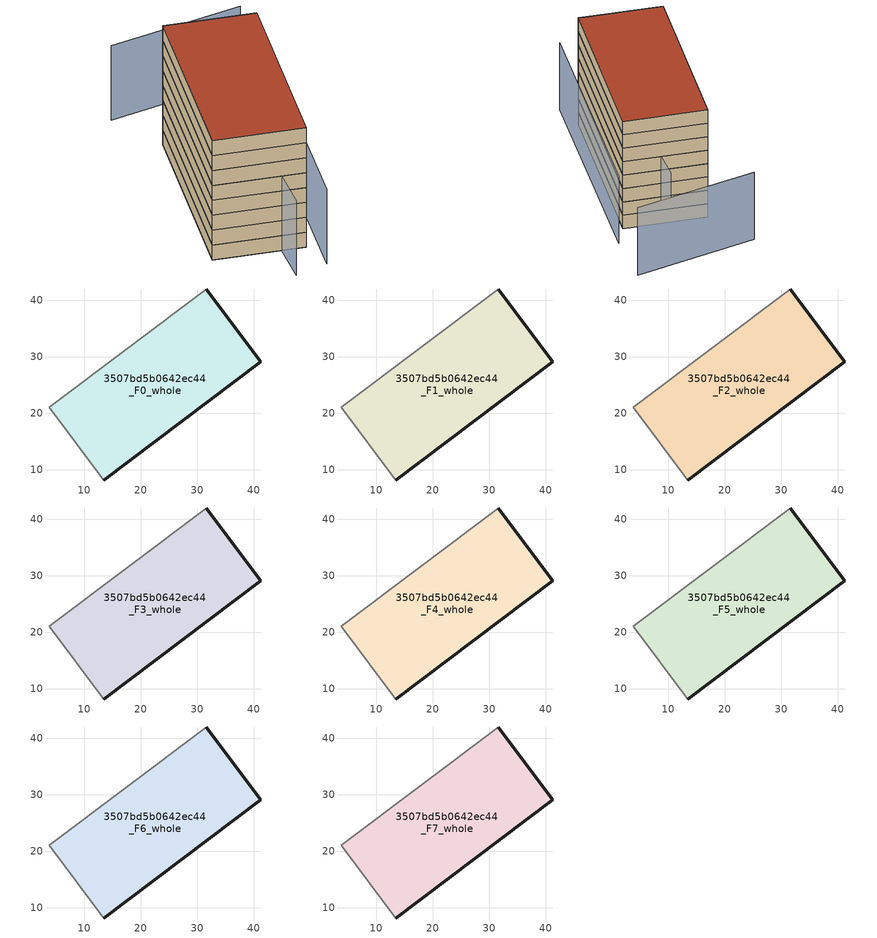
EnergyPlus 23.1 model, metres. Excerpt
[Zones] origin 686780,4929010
3507bd5b0642ec44_F0_whole
 floor ground (EU_floor_Construction): 41.3,29.14 31.59,41.99 3.82,21.02 13.53,8.17 z0
 wall outside (EU_wall_Construction): 31.59,41.99 41.3,29.14 13.53,8.17 z0:3
 wall adiabatic (EU_wall_Construction): 13.53,8.17 3.82,21.02 31.59,41.99 z0:3
3507bd5b0642ec44_F1_whole
 floor to 3507bd5b0642ec44_F0_whole (EU_floor_Construction): 41.29,29.14 31.59,41.99 3.82,21.02 13.52,8.17 z3
 wall outside (EU_wall_Construction): 31.59,41.99 41.3,29.14 13.53,8.17 z3:6
 wall adiabatic (EU_wall_Construction): 13.53,8.17 3.82,21.02 31.59,41.99 z3:6
3507bd5b0642ec44_F2_whole
 floor to 3507bd5b0642ec44_F1_whole (EU_floor_Construction): 41.29,29.14 31.59,41.99 3.82,21.02 13.52,8.17 z6
 wall outside (EU_wall_Construction): 31.59,41.99 41.3,29.14 13.53,8.17 z6:9
 wall adiabatic (EU_wall_Construction): 13.53,8.17 3.82,21.02 31.59,41.99 z6:9
3507bd5b0642ec44_F3_whole
 floor to 3507bd5b0642ec44_F2_whole (EU_floor_Construction): 41.29,29.14 31.59,41.99 3.82,21.02 13.52,8.17 z9
 wall outside (EU_wall_Construction): 31.59,41.99 41.3,29.14 13.53,8.17 z9:12
 wall adiabatic (EU_wall_Construction): 13.53,8.17 3.82,21.02 31.59,41.99 z9:12
3507bd5b0642ec44_F4_whole
 floor to 3507bd5b0642ec44_F3_whole (EU_floor_Construction): 41.29,29.14 31.59,41.99 3.82,21.02 13.52,8.17 z12
 wall outside (EU_wall_Construction): 31.59,41.99 41.3,29.14 13.53,8.17 z12:15
 wall adiabatic (EU_wall_Construction): 13.53,8.17 3.82,21.02 31.59,41.99 z12:15
3507bd5b0642ec44_F5_whole
 floor to 3507bd5b0642ec44_F4_whole (EU_floor_Construction): 41.29,29.14 31.59,41.99 3.82,21.02 13.52,8.17 z15
 wall outside (EU_wall_Construction): 31.59,41.99 41.3,29.14 13.53,8.17 z15:18
 wall adiabatic (EU_wall_Construction): 13.53,8.17 3.82,21.02 31.59,41.99 z15:18
3507bd5b0642ec44_F6_whole
 floor to 3507bd5b0642ec44_F5_whole (EU_floor_Construction): 41.29,29.14 31.59,41.99 3.82,21.02 13.52,8.17 z18
 wall outside (EU_wall_Construction): 31.59,41.99 41.3,29.14 13.53,8.17 z18:21
 wall adiabatic (EU_wall_Construction): 13.53,8.17 3.82,21.02 31.59,41.99 z18:21
3507bd5b0642ec44_F7_whole
 floor to 3507bd5b0642ec44_F6_whole (EU_floor_Construction): 41.29,29.14 31.59,41.99 3.82,21.02 13.52,8.17 z21
 wall outside (EU_wall_Construction): 31.59,41.99 41.3,29.14 13.53,8.17 z21:24
 wall adiabatic (EU_wall_Construction): 13.53,8.17 3.82,21.02 31.59,41.99 z21:24
 roof outside (EU_roof_Construction): 31.59,41.99 41.3,29.14 13.53,8.17 3.82,21.02 z24
shading: 41.12,38.67 5.35,6.45 / 10.4,3.11 45.91,30.28 / 53.97,37.66 34.79,52.72 z0:15
[Building]
EU S2 Campaign: North Axis=0; Terrain=City; Solar Distribution=FullExterior
[Site:Location]
Bologna: Latitude=44.5; Longitude=11.25; Time Zone=1; Elevation=37
[SizingPeriod:WeatherFileDays]
AnnualSizingPeriod: Begin Month=1; Begin Day of Month=1; End Month=12; End Day of Month=31; Day of Week for Start Day=Monday; Use Weather File Daylight Saving Period=No; Use Weather File Rain and Snow Indicators=No
[MATERIAL]
EU_InternalMass_Material: Roughness=MediumRough; Thickness=0.1; Conductivity=1; Density=1800; Specific Heat=900; Thermal Absorptance=0.9; Solar Absorptance=0.7; Visible Absorptance=0.7
[MATERIAL:NOMASS] Roughness=MediumRough; Thermal Absorptance=0.9; Solar Absorptance=0.7; Visible Absorptance=0.7
Name | Thermal Resistance
EU_wall_NoMass | 0.905828
EU_roof_NoMass | 0.37593
EU_floor_NoMass | 0.67114
[CONSTRUCTION]
EU_wall_Construction: EU_wall_NoMass
EU_roof_Construction: EU_roof_NoMass
EU_floor_Construction: EU_floor_NoMass
EU_InternalMass_Construction: EU_InternalMass_Material
[ZONE] Type=1; Multiplier=1; Ceiling Height=autocalculate; Volume=1681.08; Floor Area=autocalculate; Part of Total Floor Area=Yes
3507bd5b0642ec44_F0_whole; 3507bd5b0642ec44_F1_whole; 3507bd5b0642ec44_F2_whole; 3507bd5b0642ec44_F3_whole; 3507bd5b0642ec44_F4_whole; 3507bd5b0642ec44_F5_whole; 3507bd5b0642ec44_F6_whole; 3507bd5b0642ec44_F7_whole
[INTERNALMASS] Construction=EU_InternalMass_Construction; Surface Area=560.358
Name | Zone or ZoneList
3507bd5b0642ec44_F0_whole_EU_InternalMass | 3507bd5b0642ec44_F0_whole
3507bd5b0642ec44_F1_whole_EU_InternalMass | 3507bd5b0642ec44_F1_whole
3507bd5b0642ec44_F2_whole_EU_InternalMass | 3507bd5b0642ec44_F2_whole
3507bd5b0642ec44_F3_whole_EU_InternalMass | 3507bd5b0642ec44_F3_whole
3507bd5b0642ec44_F4_whole_EU_InternalMass | 3507bd5b0642ec44_F4_whole
3507bd5b0642ec44_F5_whole_EU_InternalMass | 3507bd5b0642ec44_F5_whole
3507bd5b0642ec44_F6_whole_EU_InternalMass | 3507bd5b0642ec44_F6_whole
3507bd5b0642ec44_F7_whole_EU_InternalMass | 3507bd5b0642ec44_F7_whole
[OTHEREQUIPMENT] Fuel Type=Electricity; Design Level Calculation Method=Watts/Area; Power per Zone Floor Area=1; Fraction Latent=0; Fraction Radiant=0; Fraction Lost=0; Carbon Dioxide Generation Rate=0; EndUse Subcategory=EU_Step8_InternalGains
Name | Zone or ZoneList or Space or SpaceList | Schedule
EU_Step8_InternalGain_3507bd5b0642ec44_F0_whole_f000 | 3507bd5b0642ec44_F0_whole | EU_Step8_GainSchedule_3507bd5b0642ec44_F0_whole_f000
EU_Step8_InternalGain_3507bd5b0642ec44_F1_whole_f000 | 3507bd5b0642ec44_F1_whole | EU_Step8_GainSchedule_3507bd5b0642ec44_F1_whole_f000
EU_Step8_InternalGain_3507bd5b0642ec44_F2_whole_f000 | 3507bd5b0642ec44_F2_whole | EU_Step8_GainSchedule_3507bd5b0642ec44_F2_whole_f000
EU_Step8_InternalGain_3507bd5b0642ec44_F3_whole_f000 | 3507bd5b0642ec44_F3_whole | EU_Step8_GainSchedule_3507bd5b0642ec44_F3_whole_f000
EU_Step8_InternalGain_3507bd5b0642ec44_F4_whole_f000 | 3507bd5b0642ec44_F4_whole | EU_Step8_GainSchedule_3507bd5b0642ec44_F4_whole_f000
EU_Step8_InternalGain_3507bd5b0642ec44_F5_whole_f000 | 3507bd5b0642ec44_F5_whole | EU_Step8_GainSchedule_3507bd5b0642ec44_F5_whole_f000
EU_Step8_InternalGain_3507bd5b0642ec44_F6_whole_f000 | 3507bd5b0642ec44_F6_whole | EU_Step8_GainSchedule_3507bd5b0642ec44_F6_whole_f000
EU_Step8_InternalGain_3507bd5b0642ec44_F7_whole_f000 | 3507bd5b0642ec44_F7_whole | EU_Step8_GainSchedule_3507bd5b0642ec44_F7_whole_f000
[ZONEVENTILATION:DESIGNFLOWRATE] Schedule=EU_AlwaysOn; Design Flow Rate Calculation Method=AirChanges/Hour; Air Changes per Hour=0.73129; Ventilation Type=Natural; Fan Pressure Rise=0; Fan Total Efficiency=1; Constant Term Coefficient=1; Temperature Term Coefficient=0; Velocity Term Coefficient=0; Velocity Squared Term Coefficient=0; Minimum Indoor Temperature=-100; Maximum Indoor Temperature=100; Delta Temperature=-100; Minimum Outdoor Temperature=-100; Maximum Outdoor Temperature=100; Maximum Wind Speed=40
Name | Zone or ZoneList or Space or SpaceList
EU_ConstantAir_3507bd5b0642ec44_F0_whole | 3507bd5b0642ec44_F0_whole
EU_ConstantAir_3507bd5b0642ec44_F1_whole | 3507bd5b0642ec44_F1_whole
EU_ConstantAir_3507bd5b0642ec44_F2_whole | 3507bd5b0642ec44_F2_whole
EU_ConstantAir_3507bd5b0642ec44_F3_whole | 3507bd5b0642ec44_F3_whole
EU_ConstantAir_3507bd5b0642ec44_F4_whole | 3507bd5b0642ec44_F4_whole
EU_ConstantAir_3507bd5b0642ec44_F5_whole | 3507bd5b0642ec44_F5_whole
EU_ConstantAir_3507bd5b0642ec44_F6_whole | 3507bd5b0642ec44_F6_whole
EU_ConstantAir_3507bd5b0642ec44_F7_whole | 3507bd5b0642ec44_F7_whole
[HVACTEMPLATE:THERMOSTAT] Constant Heating Setpoint=20; Constant Cooling Setpoint=50
EU_HeatOnly_3507bd5b0642ec44_F0_whole; EU_HeatOnly_3507bd5b0642ec44_F1_whole; EU_HeatOnly_3507bd5b0642ec44_F2_whole; EU_HeatOnly_3507bd5b0642ec44_F3_whole; EU_HeatOnly_3507bd5b0642ec44_F4_whole; EU_HeatOnly_3507bd5b0642ec44_F5_whole; EU_HeatOnly_3507bd5b0642ec44_F6_whole; EU_HeatOnly_3507bd5b0642ec44_F7_whole
[HVACTEMPLATE:ZONE:IDEALLOADSAIRSYSTEM] System Availability Schedule=EU_AlwaysOn; Maximum Heating Supply Air Temperature=50; Minimum Cooling Supply Air Temperature=13; Maximum Heating Supply Air Humidity Ratio=0.0156; Minimum Cooling Supply Air Humidity Ratio=0.0077; Heating Limit=NoLimit; Cooling Limit=NoLimit; Heating Availability Schedule=EU_AlwaysOn; Cooling Availability Schedule=EU_CoolingOff; Dehumidification Control Type=ConstantSensibleHeatRatio; Cooling Sensible Heat Ratio=0.7; Dehumidification Setpoint=60; Humidification Control Type=None; Humidification Setpoint=30; Outdoor Air Method=None; Outdoor Air Flow Rate per Person=0.00944; Outdoor Air Flow Rate per Zone Floor Area=0; Outdoor Air Flow Rate per Zone=0; Demand Controlled Ventilation Type=None; Outdoor Air Economizer Type=NoEconomizer; Heat Recovery Type=None; Sensible Heat Recovery Effectiveness=0.7; Latent Heat Recovery Effectiveness=0.65
Name | Template Thermostat
3507bd5b0642ec44_F0_whole | EU_HeatOnly_3507bd5b0642ec44_F0_whole
3507bd5b0642ec44_F1_whole | EU_HeatOnly_3507bd5b0642ec44_F1_whole
3507bd5b0642ec44_F2_whole | EU_HeatOnly_3507bd5b0642ec44_F2_whole
3507bd5b0642ec44_F3_whole | EU_HeatOnly_3507bd5b0642ec44_F3_whole
3507bd5b0642ec44_F4_whole | EU_HeatOnly_3507bd5b0642ec44_F4_whole
3507bd5b0642ec44_F5_whole | EU_HeatOnly_3507bd5b0642ec44_F5_whole
3507bd5b0642ec44_F6_whole | EU_HeatOnly_3507bd5b0642ec44_F6_whole
3507bd5b0642ec44_F7_whole | EU_HeatOnly_3507bd5b0642ec44_F7_whole
[SIZING:ZONE] Zone Cooling Design Supply Air Temperature Input Method=SupplyAirTemperature; Zone Cooling Design Supply Air Temperature=13; Zone Heating Design Supply Air Temperature Input Method=SupplyAirTemperature; Zone Heating Design Supply Air Temperature=50; Zone Cooling Design Supply Air Humidity Ratio=0.008; Zone Heating Design Supply Air Humidity Ratio=0.008; Cooling Design Air Flow Method=DesignDay; Cooling Design Air Flow Rate=0; Cooling Minimum Air Flow per Zone Floor Area=0.000762; Cooling Minimum Air Flow=0; Cooling Minimum Air Flow Fraction=0.2; Heating Design Air Flow Method=DesignDay; Heating Design Air Flow Rate=0; Heating Maximum Air Flow per Zone Floor Area=0.002032; Heating Maximum Air Flow=0.141576; Heating Maximum Air Flow Fraction=0.3; Account for Dedicated Outdoor Air System=No; Dedicated Outdoor Air System Control Strategy=NeutralSupplyAir; Dedicated Outdoor Air Low Setpoint Temperature for Design=autosize; Dedicated Outdoor Air High Setpoint Temperature for Design=autosize; Zone Load Sizing Method=Sensible Load Only No Latent Load; Zone Latent Cooling Design Supply Air Humidity Ratio Input Method=HumidityRatioDifference; Zone Cooling Design Supply Air Humidity Ratio Difference=0.005; Zone Latent Heating Design Supply Air Humidity Ratio Input Method=HumidityRatioDifference; Zone Humidification Design Supply Air Humidity Ratio Difference=0.005
3507bd5b0642ec44_F0_whole; 3507bd5b0642ec44_F1_whole; 3507bd5b0642ec44_F2_whole; 3507bd5b0642ec44_F3_whole; 3507bd5b0642ec44_F4_whole; 3507bd5b0642ec44_F5_whole; 3507bd5b0642ec44_F6_whole; 3507bd5b0642ec44_F7_whole
[SCHEDULE:CONSTANT]
Name | Hourly Value
EU_AlwaysOn | 1
EU_CoolingOff | 0
[SCHEDULE:FILE] Column Number=1; Rows to Skip at Top=0; Number of Hours of Data=8760; Column Separator=Comma; Interpolate to Timestep=No; Minutes per Item=60; Adjust Schedule for Daylight Savings=Yes
Name | File
EU_Step8_GainSchedule_3507bd5b0642ec44_F0_whole_f000 | ../../schedules/3507bd5b0642ec44/3507bd5b0642ec44_F0_whole_f000_gain.csv
EU_Step8_GainSchedule_3507bd5b0642ec44_F1_whole_f000 | ../../schedules/3507bd5b0642ec44/3507bd5b0642ec44_F1_whole_f000_gain.csv
EU_Step8_GainSchedule_3507bd5b0642ec44_F2_whole_f000 | ../../schedules/3507bd5b0642ec44/3507bd5b0642ec44_F2_whole_f000_gain.csv
EU_Step8_GainSchedule_3507bd5b0642ec44_F3_whole_f000 | ../../schedules/3507bd5b0642ec44/3507bd5b0642ec44_F3_whole_f000_gain.csv
EU_Step8_GainSchedule_3507bd5b0642ec44_F4_whole_f000 | ../../schedules/3507bd5b0642ec44/3507bd5b0642ec44_F4_whole_f000_gain.csv
EU_Step8_GainSchedule_3507bd5b0642ec44_F5_whole_f000 | ../../schedules/3507bd5b0642ec44/3507bd5b0642ec44_F5_whole_f000_gain.csv
EU_Step8_GainSchedule_3507bd5b0642ec44_F6_whole_f000 | ../../schedules/3507bd5b0642ec44/3507bd5b0642ec44_F6_whole_f000_gain.csv
EU_Step8_GainSchedule_3507bd5b0642ec44_F7_whole_f000 | ../../schedules/3507bd5b0642ec44/3507bd5b0642ec44_F7_whole_f000_gain.csv
